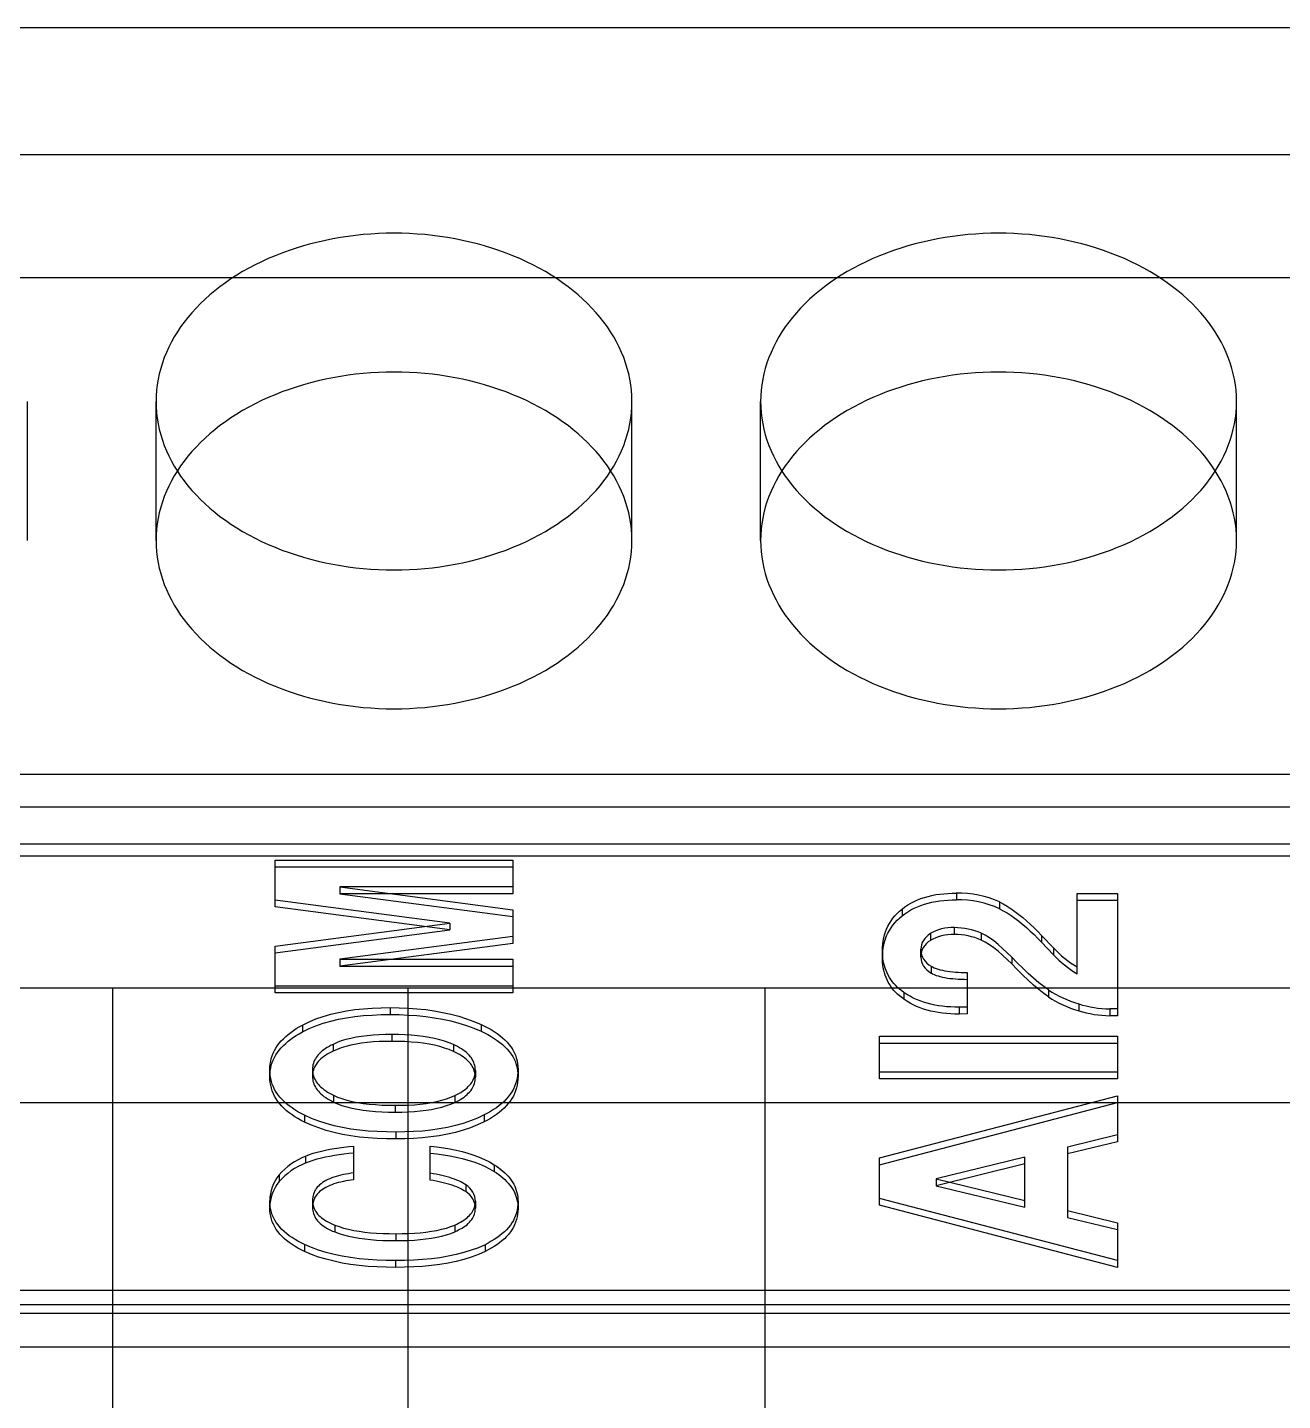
# Model space of a CAD drawing. Extents: x 0 to 171, y 0 to 414.
# Drawn here: x 101.71 to 112.19, y 181.91 to 193.37 of the extents above; entities that cross this region are included whole.
import ezdxf

# ---------------------------------------------------------------- set-up
doc = ezdxf.new("R2010")
doc.units = 0
doc.layers.add('-15N-THT. THIẾT BỊ ĐÓNG MỞ', color=40, linetype='CONTINUOUS')

# ---------------------------------------------------------------- blocks, each defined once
blk = doc.blocks.new('06 - N - SC VSD ATV630U75~D11N4')
at = {"layer": '-15N-THT. THIẾT BỊ ĐÓNG MỞ'}
for p, q in [((-38.814, -13.579), (31.895, -13.579)), ((-39.272, -14.639), (32.61, -14.639)), ((59.15, -15.669), (-59.15, -15.669)), ((16.206, -17.863), (16.206, -16.703)), ((17.28, -17.863), (17.28, -16.703)), ((21.256, -17.863), (21.256, -16.703)), ((22.33, -17.863), (22.33, -16.703)), ((26.307, -17.863), (26.307, -16.703)), ((-38.814, -19.814), (31.895, -19.814)), ((31.895, -20.089), (-38.814, -20.089)), ((31.895, -20.398), (-38.814, -20.398)), ((31.895, -20.499), (-38.814, -20.499)), ((18.274, -20.924), (18.274, -20.532)), ((18.274, -20.532), (20.262, -20.532)), ((18.274, -20.589), (20.262, -20.589)), ((20.262, -20.532), (20.262, -20.814)), ((19.734, -21.059), (18.274, -20.867)), ((18.815, -20.757), (20.262, -20.947)), ((18.815, -20.757), (18.815, -20.814)), ((20.262, -20.757), (18.815, -20.757)), ((18.815, -20.814), (20.262, -21.004)), ((20.262, -20.814), (18.815, -20.814)), ((23.613, -20.878), (23.641, -20.865)), ((23.641, -20.865), (23.67, -20.854)), ((23.67, -20.854), (23.7, -20.844)), ((23.7, -20.844), (23.73, -20.835)), ((23.73, -20.835), (23.762, -20.828)), ((23.762, -20.828), (23.794, -20.821)), ((23.794, -20.821), (23.827, -20.816)), ((23.827, -20.816), (23.861, -20.813)), ((23.861, -20.813), (23.895, -20.81)), ((23.861, -20.87), (23.895, -20.867)), ((23.895, -20.81), (23.93, -20.808)), ((23.895, -20.867), (23.93, -20.865)), ((23.93, -20.808), (23.966, -20.808)), ((23.93, -20.865), (23.966, -20.865)), ((23.966, -20.808), (23.966, -20.865)), ((24.975, -21.481), (24.975, -20.811)), ((24.975, -20.811), (25.313, -20.811)), ((24.975, -20.868), (25.313, -20.868)), ((25.313, -20.811), (25.313, -21.832)), ((19.734, -21.116), (18.274, -20.924)), ((20.262, -20.947), (20.262, -21.228)), ((23.453, -20.998), (23.472, -20.978)), ((23.472, -20.978), (23.491, -20.959)), ((23.491, -20.959), (23.513, -20.941)), ((23.513, -20.941), (23.536, -20.923)), ((23.513, -20.941), (23.513, -20.998)), ((23.513, -20.998), (23.536, -20.98)), ((23.536, -20.923), (23.56, -20.907)), ((23.536, -20.98), (23.56, -20.964)), ((23.56, -20.907), (23.586, -20.891)), ((23.56, -20.964), (23.586, -20.948)), ((23.586, -20.891), (23.613, -20.878)), ((23.586, -20.948), (23.613, -20.935)), ((23.613, -20.935), (23.641, -20.922)), ((23.641, -20.922), (23.67, -20.911)), ((23.67, -20.911), (23.7, -20.901)), ((23.7, -20.901), (23.73, -20.892)), ((23.73, -20.892), (23.762, -20.885)), ((23.762, -20.885), (23.794, -20.878)), ((23.794, -20.878), (23.827, -20.873)), ((23.827, -20.873), (23.861, -20.87)), ((24.326, -20.882), (24.358, -20.898)), ((24.326, -20.882), (24.326, -20.939)), ((24.326, -20.939), (24.358, -20.955)), ((24.358, -20.898), (24.391, -20.917)), ((24.358, -20.955), (24.391, -20.974)), ((24.391, -20.917), (24.423, -20.938)), ((24.391, -20.974), (24.423, -20.995)), ((24.423, -20.938), (24.456, -20.961)), ((24.456, -20.961), (24.488, -20.986)), ((18.274, -21.25), (19.734, -21.059)), ((19.734, -21.059), (19.734, -21.116)), ((23.383, -21.108), (23.394, -21.085)), ((23.394, -21.085), (23.407, -21.062)), ((23.407, -21.062), (23.421, -21.04)), ((23.407, -21.119), (23.421, -21.097)), ((23.421, -21.04), (23.436, -21.018)), ((23.421, -21.097), (23.436, -21.075)), ((23.436, -21.018), (23.453, -20.998)), ((23.436, -21.075), (23.453, -21.055)), ((23.453, -21.055), (23.472, -21.035)), ((23.472, -21.035), (23.491, -21.016)), ((23.491, -21.016), (23.513, -20.998)), ((23.949, -21.097), (23.949, -21.154)), ((24.423, -20.995), (24.456, -21.018)), ((24.456, -21.018), (24.488, -21.043)), ((24.488, -20.986), (24.521, -21.012)), ((24.488, -21.043), (24.521, -21.069)), ((24.521, -21.012), (24.553, -21.039)), ((24.521, -21.069), (24.553, -21.096)), ((24.553, -21.039), (24.584, -21.068)), ((24.553, -21.096), (24.584, -21.125)), ((24.584, -21.068), (24.616, -21.098)), ((24.616, -21.098), (24.647, -21.129)), ((18.274, -21.307), (19.734, -21.116)), ((20.262, -21.171), (18.815, -21.361)), ((23.351, -21.234), (23.355, -21.208)), ((23.355, -21.208), (23.36, -21.182)), ((23.36, -21.182), (23.366, -21.157)), ((23.366, -21.157), (23.374, -21.132)), ((23.366, -21.214), (23.374, -21.189)), ((23.374, -21.132), (23.383, -21.108)), ((23.374, -21.189), (23.383, -21.165)), ((23.383, -21.165), (23.394, -21.142)), ((23.394, -21.142), (23.407, -21.119)), ((23.749, -21.147), (23.749, -21.204)), ((24.173, -21.143), (24.173, -21.2)), ((24.207, -21.16), (24.173, -21.143)), ((24.207, -21.217), (24.173, -21.2)), ((24.242, -21.182), (24.207, -21.16)), ((24.278, -21.207), (24.242, -21.182)), ((24.315, -21.237), (24.278, -21.207)), ((24.584, -21.125), (24.616, -21.155)), ((24.616, -21.155), (24.647, -21.186)), ((24.647, -21.129), (24.678, -21.161)), ((24.647, -21.186), (24.678, -21.218)), ((24.678, -21.161), (24.778, -21.266)), ((24.678, -21.161), (24.678, -21.218)), ((18.274, -21.642), (18.274, -21.25)), ((20.262, -21.228), (18.815, -21.418)), ((23.349, -21.261), (23.351, -21.234)), ((23.349, -21.288), (23.349, -21.261)), ((23.349, -21.288), (23.349, -21.345)), ((23.349, -21.31), (23.349, -21.288)), ((23.349, -21.318), (23.351, -21.291)), ((23.35, -21.331), (23.349, -21.31)), ((23.349, -21.345), (23.349, -21.318)), ((23.351, -21.291), (23.355, -21.265)), ((23.355, -21.265), (23.36, -21.239)), ((23.36, -21.239), (23.366, -21.214)), ((23.67, -21.333), (23.67, -21.276)), ((23.67, -21.281), (23.67, -21.338)), ((23.67, -21.343), (23.67, -21.286)), ((24.242, -21.239), (24.207, -21.217)), ((24.278, -21.264), (24.242, -21.239)), ((24.315, -21.294), (24.278, -21.264)), ((24.353, -21.27), (24.315, -21.237)), ((24.353, -21.327), (24.315, -21.294)), ((24.391, -21.306), (24.353, -21.27)), ((24.391, -21.363), (24.353, -21.327)), ((24.429, -21.343), (24.391, -21.306)), ((24.678, -21.218), (24.778, -21.323)), ((24.778, -21.266), (24.778, -21.323)), ((18.815, -21.361), (20.262, -21.361)), ((18.815, -21.361), (18.815, -21.418)), ((18.815, -21.418), (20.262, -21.418)), ((20.262, -21.361), (20.262, -21.642)), ((23.349, -21.367), (23.349, -21.345)), ((23.35, -21.388), (23.349, -21.367)), ((23.353, -21.353), (23.35, -21.331)), ((23.353, -21.41), (23.35, -21.388)), ((23.356, -21.374), (23.353, -21.353)), ((23.356, -21.431), (23.353, -21.41)), ((23.36, -21.395), (23.356, -21.374)), ((23.36, -21.452), (23.356, -21.431)), ((23.365, -21.416), (23.36, -21.395)), ((23.372, -21.436), (23.365, -21.416)), ((23.379, -21.455), (23.372, -21.436)), ((23.755, -21.418), (23.767, -21.425)), ((23.755, -21.418), (23.755, -21.475)), ((23.767, -21.425), (23.781, -21.431)), ((23.781, -21.431), (23.797, -21.437)), ((23.797, -21.437), (23.814, -21.443)), ((24.429, -21.4), (24.391, -21.363)), ((24.429, -21.343), (24.429, -21.4)), ((24.475, -21.39), (24.429, -21.343)), ((24.475, -21.447), (24.429, -21.4)), ((24.521, -21.436), (24.475, -21.39)), ((24.566, -21.479), (24.521, -21.436)), ((23.365, -21.473), (23.36, -21.452)), ((23.372, -21.493), (23.365, -21.473)), ((23.379, -21.513), (23.372, -21.493)), ((23.387, -21.475), (23.379, -21.455)), ((23.387, -21.532), (23.379, -21.513)), ((23.397, -21.494), (23.387, -21.475)), ((23.397, -21.551), (23.387, -21.532)), ((23.407, -21.512), (23.397, -21.494)), ((23.407, -21.569), (23.397, -21.551)), ((23.419, -21.53), (23.407, -21.512)), ((23.431, -21.547), (23.419, -21.53)), ((23.445, -21.564), (23.431, -21.547)), ((23.755, -21.475), (23.767, -21.482)), ((23.767, -21.482), (23.781, -21.489)), ((23.781, -21.489), (23.797, -21.495)), ((23.797, -21.495), (23.814, -21.5)), ((23.814, -21.443), (23.832, -21.448)), ((23.814, -21.5), (23.832, -21.505)), ((23.832, -21.448), (23.851, -21.452)), ((23.832, -21.505), (23.851, -21.509)), ((23.851, -21.452), (23.871, -21.456)), ((23.851, -21.509), (23.871, -21.513)), ((23.871, -21.456), (23.891, -21.46)), ((23.871, -21.513), (23.891, -21.517)), ((23.891, -21.46), (23.913, -21.463)), ((23.891, -21.517), (23.913, -21.52)), ((23.913, -21.463), (23.936, -21.465)), ((23.913, -21.52), (23.936, -21.522)), ((23.936, -21.465), (23.959, -21.467)), ((23.936, -21.522), (23.959, -21.524)), ((23.959, -21.467), (23.982, -21.469)), ((23.959, -21.524), (23.982, -21.526)), ((23.982, -21.469), (24.007, -21.47)), ((23.982, -21.526), (24.007, -21.527)), ((24.007, -21.47), (24.031, -21.471)), ((24.007, -21.527), (24.031, -21.528)), ((24.031, -21.471), (24.056, -21.472)), ((24.031, -21.528), (24.056, -21.529)), ((24.056, -21.472), (24.056, -21.817)), ((24.521, -21.493), (24.475, -21.447)), ((24.566, -21.536), (24.521, -21.493)), ((24.611, -21.519), (24.566, -21.479)), ((24.611, -21.576), (24.566, -21.536)), ((24.654, -21.556), (24.611, -21.519)), ((24.696, -21.589), (24.654, -21.556)), ((15.884, -21.599), (58.179, -21.599)), ((16.917, -21.599), (16.917, -21.599)), ((16.917, -21.599), (16.917, -36.512)), ((20.262, -21.585), (18.274, -21.585)), ((20.262, -21.642), (18.274, -21.642)), ((19.387, -36.512), (19.387, -21.599)), ((19.387, -21.599), (19.387, -21.599)), ((22.37, -21.599), (22.37, -21.599)), ((22.37, -36.512), (22.37, -21.599)), ((23.419, -21.587), (23.407, -21.569)), ((23.431, -21.604), (23.419, -21.587)), ((23.445, -21.621), (23.431, -21.604)), ((23.46, -21.58), (23.445, -21.564)), ((23.46, -21.637), (23.445, -21.621)), ((23.475, -21.595), (23.46, -21.58)), ((23.475, -21.652), (23.46, -21.637)), ((23.492, -21.61), (23.475, -21.595)), ((23.492, -21.667), (23.475, -21.652)), ((23.51, -21.624), (23.492, -21.61)), ((23.51, -21.681), (23.492, -21.667)), ((23.528, -21.638), (23.51, -21.624)), ((23.528, -21.638), (23.528, -21.695)), ((23.553, -21.654), (23.528, -21.638)), ((23.579, -21.67), (23.553, -21.654)), ((23.606, -21.684), (23.579, -21.67)), ((24.654, -21.613), (24.611, -21.576)), ((24.696, -21.646), (24.654, -21.613)), ((24.736, -21.617), (24.696, -21.589)), ((24.736, -21.674), (24.696, -21.646)), ((24.736, -21.617), (24.736, -21.674)), ((18.872, -21.792), (18.942, -21.781)), ((18.942, -21.781), (19.013, -21.774)), ((19.013, -21.774), (19.086, -21.769)), ((19.086, -21.769), (19.16, -21.765)), ((19.16, -21.765), (19.235, -21.764)), ((19.235, -21.764), (19.311, -21.765)), ((19.235, -21.764), (19.235, -21.821)), ((19.311, -21.765), (19.386, -21.769)), ((19.386, -21.769), (19.46, -21.774)), ((19.46, -21.774), (19.533, -21.781)), ((19.533, -21.781), (19.604, -21.791)), ((23.528, -21.695), (23.51, -21.681)), ((23.553, -21.711), (23.528, -21.695)), ((23.579, -21.727), (23.553, -21.711)), ((23.606, -21.741), (23.579, -21.727)), ((23.634, -21.697), (23.606, -21.684)), ((23.634, -21.754), (23.606, -21.741)), ((23.663, -21.708), (23.634, -21.697)), ((23.663, -21.765), (23.634, -21.754)), ((23.692, -21.719), (23.663, -21.708)), ((23.692, -21.776), (23.663, -21.765)), ((23.723, -21.728), (23.692, -21.719)), ((23.723, -21.785), (23.692, -21.776)), ((23.754, -21.736), (23.723, -21.728)), ((23.754, -21.793), (23.723, -21.785)), ((23.786, -21.743), (23.754, -21.736)), ((23.818, -21.749), (23.786, -21.743)), ((23.851, -21.753), (23.818, -21.749)), ((23.885, -21.757), (23.851, -21.753)), ((23.919, -21.759), (23.885, -21.757)), ((23.954, -21.761), (23.919, -21.759)), ((23.989, -21.761), (23.954, -21.761)), ((24.056, -21.76), (23.989, -21.761)), ((23.989, -21.761), (23.989, -21.818)), ((24.989, -21.733), (24.989, -21.79)), ((25.249, -21.775), (25.249, -21.832)), ((25.313, -21.775), (25.249, -21.775)), ((18.503, -21.91), (18.558, -21.883)), ((18.558, -21.883), (18.616, -21.859)), ((18.616, -21.859), (18.676, -21.838)), ((18.616, -21.916), (18.676, -21.895)), ((18.676, -21.838), (18.739, -21.82)), ((18.676, -21.895), (18.739, -21.877)), ((18.739, -21.82), (18.805, -21.804)), ((18.739, -21.877), (18.805, -21.861)), ((18.805, -21.804), (18.872, -21.792)), ((18.805, -21.861), (18.872, -21.849)), ((18.872, -21.849), (18.942, -21.839)), ((18.942, -21.839), (19.013, -21.831)), ((19.013, -21.831), (19.086, -21.826)), ((19.086, -21.826), (19.16, -21.822)), ((19.16, -21.822), (19.235, -21.821)), ((19.235, -21.821), (19.311, -21.822)), ((19.311, -21.822), (19.386, -21.826)), ((19.386, -21.826), (19.46, -21.831)), ((19.46, -21.831), (19.533, -21.839)), ((19.533, -21.839), (19.604, -21.849)), ((19.604, -21.791), (19.674, -21.804)), ((19.604, -21.849), (19.674, -21.861)), ((19.674, -21.804), (19.743, -21.819)), ((19.674, -21.861), (19.743, -21.876)), ((19.743, -21.819), (19.809, -21.836)), ((19.743, -21.876), (19.809, -21.893)), ((19.809, -21.836), (19.874, -21.857)), ((19.809, -21.893), (19.874, -21.914)), ((19.874, -21.857), (19.936, -21.879)), ((19.936, -21.879), (19.996, -21.905)), ((23.786, -21.8), (23.754, -21.793)), ((23.818, -21.806), (23.786, -21.8)), ((23.851, -21.81), (23.818, -21.806)), ((23.885, -21.814), (23.851, -21.81)), ((23.919, -21.816), (23.885, -21.814)), ((23.954, -21.818), (23.919, -21.816)), ((23.989, -21.818), (23.954, -21.818)), ((24.056, -21.817), (23.989, -21.818)), ((25.313, -21.832), (25.249, -21.832)), ((18.344, -22.024), (18.363, -22.006)), ((18.363, -22.006), (18.384, -21.988)), ((18.384, -21.988), (18.406, -21.972)), ((18.406, -21.972), (18.428, -21.955)), ((18.406, -22.029), (18.428, -22.012)), ((18.428, -21.955), (18.452, -21.94)), ((18.428, -22.012), (18.452, -21.997)), ((18.452, -21.94), (18.477, -21.925)), ((18.452, -21.997), (18.477, -21.982)), ((18.477, -21.925), (18.503, -21.91)), ((18.477, -21.982), (18.503, -21.967)), ((18.503, -21.91), (18.503, -21.967)), ((18.503, -21.967), (18.558, -21.94)), ((18.558, -21.94), (18.616, -21.916)), ((18.951, -22.012), (18.908, -22.021)), ((18.996, -22.005), (18.951, -22.012)), ((19.044, -21.999), (18.996, -22.005)), ((19.093, -21.994), (19.044, -21.999)), ((19.144, -21.991), (19.093, -21.994)), ((19.197, -21.989), (19.144, -21.991)), ((19.25, -21.989), (19.197, -21.989)), ((19.25, -21.989), (19.25, -22.046)), ((19.305, -21.989), (19.25, -21.989)), ((19.359, -21.991), (19.305, -21.989)), ((19.412, -21.994), (19.359, -21.991)), ((19.464, -21.999), (19.412, -21.994)), ((19.513, -22.005), (19.464, -21.999)), ((19.561, -22.013), (19.513, -22.005)), ((19.606, -22.022), (19.561, -22.013)), ((19.874, -21.914), (19.936, -21.936)), ((19.936, -21.936), (19.996, -21.962)), ((19.996, -21.905), (20.025, -21.919)), ((19.996, -21.905), (19.996, -21.962)), ((19.996, -21.962), (20.025, -21.976)), ((20.025, -21.919), (20.053, -21.933)), ((20.025, -21.976), (20.053, -21.99)), ((20.053, -21.933), (20.08, -21.948)), ((20.053, -21.99), (20.08, -22.005)), ((20.08, -21.948), (20.106, -21.964)), ((20.08, -22.005), (20.106, -22.021)), ((20.106, -21.964), (20.13, -21.98)), ((20.13, -21.98), (20.153, -21.998)), ((20.153, -21.998), (20.175, -22.016)), ((23.324, -22.003), (25.313, -22.003)), ((23.324, -22.359), (23.324, -22.003)), ((25.313, -22.003), (25.313, -22.359)), ((18.259, -22.145), (18.269, -22.123)), ((18.269, -22.123), (18.281, -22.102)), ((18.281, -22.102), (18.295, -22.082)), ((18.295, -22.082), (18.31, -22.062)), ((18.295, -22.139), (18.31, -22.119)), ((18.31, -22.062), (18.326, -22.043)), ((18.31, -22.119), (18.326, -22.1)), ((18.326, -22.043), (18.344, -22.024)), ((18.326, -22.1), (18.344, -22.081)), ((18.344, -22.081), (18.363, -22.063)), ((18.363, -22.063), (18.384, -22.045)), ((18.384, -22.045), (18.406, -22.029)), ((18.669, -22.126), (18.657, -22.136)), ((18.682, -22.116), (18.669, -22.126)), ((18.696, -22.106), (18.682, -22.116)), ((18.711, -22.097), (18.696, -22.106)), ((18.726, -22.088), (18.711, -22.097)), ((18.742, -22.079), (18.726, -22.088)), ((18.759, -22.071), (18.742, -22.079)), ((18.759, -22.128), (18.742, -22.136)), ((18.792, -22.056), (18.759, -22.071)), ((18.759, -22.071), (18.759, -22.128)), ((18.792, -22.113), (18.759, -22.128)), ((18.827, -22.043), (18.792, -22.056)), ((18.827, -22.1), (18.792, -22.113)), ((18.866, -22.031), (18.827, -22.043)), ((18.866, -22.088), (18.827, -22.1)), ((18.908, -22.021), (18.866, -22.031)), ((18.908, -22.078), (18.866, -22.088)), ((18.951, -22.069), (18.908, -22.078)), ((18.996, -22.062), (18.951, -22.069)), ((19.044, -22.056), (18.996, -22.062)), ((19.093, -22.051), (19.044, -22.056)), ((19.144, -22.048), (19.093, -22.051)), ((19.197, -22.046), (19.144, -22.048)), ((19.25, -22.046), (19.197, -22.046)), ((19.305, -22.046), (19.25, -22.046)), ((19.359, -22.048), (19.305, -22.046)), ((19.412, -22.052), (19.359, -22.048)), ((19.464, -22.056), (19.412, -22.052)), ((19.513, -22.062), (19.464, -22.056)), ((19.561, -22.07), (19.513, -22.062)), ((19.606, -22.079), (19.561, -22.07)), ((19.65, -22.032), (19.606, -22.022)), ((19.65, -22.09), (19.606, -22.079)), ((19.69, -22.045), (19.65, -22.032)), ((19.69, -22.102), (19.65, -22.09)), ((19.729, -22.058), (19.69, -22.045)), ((19.729, -22.115), (19.69, -22.102)), ((19.764, -22.073), (19.729, -22.058)), ((19.764, -22.13), (19.729, -22.115)), ((19.764, -22.073), (19.764, -22.13)), ((19.782, -22.081), (19.764, -22.073)), ((19.782, -22.138), (19.764, -22.13)), ((19.799, -22.09), (19.782, -22.081)), ((19.815, -22.099), (19.799, -22.09)), ((19.831, -22.109), (19.815, -22.099)), ((19.846, -22.119), (19.831, -22.109)), ((19.86, -22.129), (19.846, -22.119)), ((19.873, -22.14), (19.86, -22.129)), ((20.106, -22.021), (20.13, -22.038)), ((20.13, -22.038), (20.153, -22.055)), ((20.153, -22.055), (20.175, -22.073)), ((20.175, -22.016), (20.195, -22.034)), ((20.175, -22.073), (20.195, -22.091)), ((20.195, -22.034), (20.214, -22.054)), ((20.195, -22.091), (20.214, -22.111)), ((20.214, -22.054), (20.231, -22.074)), ((20.214, -22.111), (20.231, -22.131)), ((20.231, -22.074), (20.246, -22.095)), ((20.246, -22.095), (20.26, -22.116)), ((20.26, -22.116), (20.272, -22.138)), ((23.324, -22.06), (25.313, -22.06)), ((18.231, -22.259), (18.234, -22.235)), ((18.234, -22.235), (18.238, -22.212)), ((18.238, -22.212), (18.243, -22.189)), ((18.243, -22.189), (18.25, -22.167)), ((18.243, -22.246), (18.25, -22.224)), ((18.25, -22.167), (18.259, -22.145)), ((18.25, -22.224), (18.259, -22.202)), ((18.259, -22.202), (18.269, -22.18)), ((18.269, -22.18), (18.281, -22.159)), ((18.281, -22.159), (18.295, -22.139)), ((18.591, -22.241), (18.589, -22.254)), ((18.595, -22.229), (18.591, -22.241)), ((18.599, -22.216), (18.595, -22.229)), ((18.604, -22.204), (18.599, -22.216)), ((18.611, -22.192), (18.604, -22.204)), ((18.618, -22.18), (18.611, -22.192)), ((18.618, -22.238), (18.611, -22.249)), ((18.626, -22.169), (18.618, -22.18)), ((18.626, -22.226), (18.618, -22.238)), ((18.635, -22.158), (18.626, -22.169)), ((18.635, -22.215), (18.626, -22.226)), ((18.645, -22.147), (18.635, -22.158)), ((18.645, -22.204), (18.635, -22.215)), ((18.657, -22.136), (18.645, -22.147)), ((18.657, -22.193), (18.645, -22.204)), ((18.669, -22.183), (18.657, -22.193)), ((18.682, -22.173), (18.669, -22.183)), ((18.696, -22.163), (18.682, -22.173)), ((18.711, -22.154), (18.696, -22.163)), ((18.726, -22.145), (18.711, -22.154)), ((18.742, -22.136), (18.726, -22.145)), ((19.799, -22.147), (19.782, -22.138)), ((19.815, -22.156), (19.799, -22.147)), ((19.831, -22.166), (19.815, -22.156)), ((19.846, -22.176), (19.831, -22.166)), ((19.86, -22.186), (19.846, -22.176)), ((19.873, -22.197), (19.86, -22.186)), ((19.885, -22.151), (19.873, -22.14)), ((19.885, -22.208), (19.873, -22.197)), ((19.896, -22.162), (19.885, -22.151)), ((19.896, -22.219), (19.885, -22.208)), ((19.906, -22.174), (19.896, -22.162)), ((19.906, -22.231), (19.896, -22.219)), ((19.915, -22.185), (19.906, -22.174)), ((19.915, -22.242), (19.906, -22.231)), ((19.922, -22.197), (19.915, -22.185)), ((19.922, -22.254), (19.915, -22.242)), ((19.929, -22.21), (19.922, -22.197)), ((19.935, -22.222), (19.929, -22.21)), ((19.939, -22.235), (19.935, -22.222)), ((19.943, -22.248), (19.939, -22.235)), ((20.231, -22.131), (20.246, -22.152)), ((20.246, -22.152), (20.26, -22.173)), ((20.26, -22.173), (20.272, -22.196)), ((20.272, -22.138), (20.282, -22.161)), ((20.272, -22.196), (20.282, -22.218)), ((20.282, -22.161), (20.29, -22.184)), ((20.282, -22.218), (20.29, -22.241)), ((20.29, -22.184), (20.296, -22.208)), ((20.29, -22.241), (20.296, -22.265)), ((20.296, -22.208), (20.301, -22.232)), ((20.301, -22.232), (20.303, -22.257)), ((18.231, -22.282), (18.231, -22.259)), ((18.231, -22.282), (18.231, -22.34)), ((18.231, -22.307), (18.231, -22.282)), ((18.231, -22.316), (18.234, -22.292)), ((18.234, -22.332), (18.231, -22.307)), ((18.231, -22.34), (18.231, -22.316)), ((18.231, -22.364), (18.231, -22.34)), ((18.234, -22.292), (18.238, -22.269)), ((18.238, -22.356), (18.234, -22.332)), ((18.238, -22.269), (18.243, -22.246)), ((18.244, -22.38), (18.238, -22.356)), ((18.589, -22.254), (18.587, -22.268)), ((18.587, -22.268), (18.587, -22.281)), ((18.587, -22.281), (18.587, -22.338)), ((18.587, -22.281), (18.587, -22.294)), ((18.587, -22.294), (18.589, -22.308)), ((18.589, -22.311), (18.587, -22.325)), ((18.587, -22.325), (18.587, -22.338)), ((18.587, -22.338), (18.587, -22.351)), ((18.587, -22.351), (18.589, -22.365)), ((18.591, -22.298), (18.589, -22.311)), ((18.589, -22.308), (18.591, -22.321)), ((18.595, -22.286), (18.591, -22.298)), ((18.591, -22.321), (18.595, -22.334)), ((18.599, -22.273), (18.595, -22.286)), ((18.595, -22.334), (18.599, -22.346)), ((18.604, -22.261), (18.599, -22.273)), ((18.599, -22.346), (18.605, -22.359)), ((18.611, -22.249), (18.604, -22.261)), ((18.605, -22.359), (18.611, -22.371)), ((19.929, -22.267), (19.922, -22.254)), ((19.935, -22.279), (19.929, -22.267)), ((19.93, -22.366), (19.936, -22.354)), ((19.939, -22.292), (19.935, -22.279)), ((19.936, -22.354), (19.94, -22.341)), ((19.943, -22.305), (19.939, -22.292)), ((19.94, -22.341), (19.943, -22.329)), ((19.946, -22.262), (19.943, -22.248)), ((19.946, -22.319), (19.943, -22.305)), ((19.943, -22.329), (19.946, -22.316)), ((19.947, -22.275), (19.946, -22.262)), ((19.946, -22.316), (19.947, -22.303)), ((19.947, -22.332), (19.946, -22.319)), ((19.946, -22.373), (19.947, -22.36)), ((19.948, -22.289), (19.947, -22.275)), ((19.947, -22.303), (19.948, -22.289)), ((19.948, -22.346), (19.947, -22.332)), ((19.947, -22.36), (19.948, -22.346)), ((19.948, -22.289), (19.948, -22.346)), ((20.297, -22.354), (20.291, -22.378)), ((20.296, -22.265), (20.301, -22.289)), ((20.301, -22.331), (20.297, -22.354)), ((20.301, -22.289), (20.303, -22.314)), ((20.303, -22.306), (20.301, -22.331)), ((20.303, -22.257), (20.304, -22.282)), ((20.304, -22.282), (20.303, -22.306)), ((20.303, -22.314), (20.304, -22.339)), ((20.304, -22.339), (20.303, -22.363)), ((20.304, -22.282), (20.304, -22.339)), ((25.313, -22.302), (23.324, -22.302)), ((25.313, -22.359), (23.324, -22.359)), ((18.234, -22.389), (18.231, -22.364)), ((18.238, -22.413), (18.234, -22.389)), ((18.244, -22.437), (18.238, -22.413)), ((18.251, -22.403), (18.244, -22.38)), ((18.251, -22.46), (18.244, -22.437)), ((18.26, -22.426), (18.251, -22.403)), ((18.26, -22.483), (18.251, -22.46)), ((18.271, -22.448), (18.26, -22.426)), ((18.284, -22.469), (18.271, -22.448)), ((18.298, -22.49), (18.284, -22.469)), ((18.589, -22.365), (18.591, -22.378)), ((18.591, -22.378), (18.595, -22.391)), ((18.595, -22.391), (18.599, -22.403)), ((18.599, -22.403), (18.605, -22.416)), ((18.605, -22.416), (18.611, -22.428)), ((18.611, -22.371), (18.618, -22.383)), ((18.611, -22.428), (18.618, -22.44)), ((18.618, -22.383), (18.627, -22.394)), ((18.618, -22.44), (18.627, -22.451)), ((18.627, -22.394), (18.636, -22.406)), ((18.627, -22.451), (18.636, -22.463)), ((18.636, -22.406), (18.646, -22.417)), ((18.636, -22.463), (18.646, -22.474)), ((18.646, -22.417), (18.658, -22.428)), ((18.646, -22.474), (18.658, -22.485)), ((18.658, -22.428), (18.67, -22.438)), ((18.67, -22.438), (18.683, -22.449)), ((18.683, -22.449), (18.698, -22.459)), ((18.698, -22.459), (18.713, -22.469)), ((18.713, -22.469), (18.729, -22.478)), ((19.809, -22.482), (19.825, -22.473)), ((19.825, -22.473), (19.839, -22.463)), ((19.839, -22.463), (19.853, -22.454)), ((19.853, -22.454), (19.866, -22.444)), ((19.866, -22.444), (19.878, -22.433)), ((19.878, -22.433), (19.889, -22.423)), ((19.889, -22.423), (19.9, -22.412)), ((19.889, -22.48), (19.9, -22.469)), ((19.9, -22.412), (19.909, -22.401)), ((19.9, -22.469), (19.909, -22.458)), ((19.909, -22.401), (19.917, -22.389)), ((19.909, -22.458), (19.917, -22.446)), ((19.917, -22.389), (19.924, -22.378)), ((19.917, -22.446), (19.924, -22.435)), ((19.924, -22.378), (19.93, -22.366)), ((19.924, -22.435), (19.93, -22.423)), ((19.93, -22.423), (19.936, -22.411)), ((19.936, -22.411), (19.94, -22.398)), ((19.94, -22.398), (19.943, -22.386)), ((19.943, -22.386), (19.946, -22.373)), ((20.252, -22.467), (20.238, -22.488)), ((20.265, -22.446), (20.252, -22.467)), ((20.275, -22.424), (20.265, -22.446)), ((20.284, -22.401), (20.275, -22.424)), ((20.284, -22.458), (20.275, -22.481)), ((20.291, -22.378), (20.284, -22.401)), ((20.291, -22.435), (20.284, -22.458)), ((20.297, -22.411), (20.291, -22.435)), ((20.301, -22.388), (20.297, -22.411)), ((20.303, -22.363), (20.301, -22.388)), ((-59.15, -22.557), (59.15, -22.557)), ((18.271, -22.505), (18.26, -22.483)), ((18.284, -22.526), (18.271, -22.505)), ((18.298, -22.547), (18.284, -22.526)), ((18.314, -22.511), (18.298, -22.49)), ((18.314, -22.568), (18.298, -22.547)), ((18.331, -22.53), (18.314, -22.511)), ((18.331, -22.587), (18.314, -22.568)), ((18.35, -22.549), (18.331, -22.53)), ((18.35, -22.606), (18.331, -22.587)), ((18.371, -22.568), (18.35, -22.549)), ((18.393, -22.585), (18.371, -22.568)), ((18.416, -22.602), (18.393, -22.585)), ((18.658, -22.485), (18.67, -22.496)), ((18.67, -22.496), (18.683, -22.506)), ((18.683, -22.506), (18.698, -22.516)), ((18.698, -22.516), (18.713, -22.526)), ((18.713, -22.526), (18.729, -22.535)), ((18.729, -22.478), (18.745, -22.487)), ((18.729, -22.535), (18.745, -22.544)), ((18.745, -22.487), (18.762, -22.496)), ((18.745, -22.544), (18.762, -22.553)), ((18.762, -22.496), (18.762, -22.553)), ((18.762, -22.496), (18.796, -22.511)), ((18.762, -22.553), (18.796, -22.568)), ((18.796, -22.511), (18.833, -22.524)), ((18.796, -22.568), (18.833, -22.581)), ((18.833, -22.524), (18.874, -22.537)), ((18.833, -22.581), (18.874, -22.594)), ((18.874, -22.537), (18.917, -22.547)), ((18.917, -22.547), (18.963, -22.556)), ((18.963, -22.556), (19.011, -22.564)), ((19.011, -22.564), (19.061, -22.57)), ((19.061, -22.57), (19.113, -22.574)), ((19.113, -22.574), (19.167, -22.578)), ((19.167, -22.578), (19.223, -22.579)), ((19.223, -22.579), (19.279, -22.58)), ((19.279, -22.58), (19.333, -22.579)), ((19.279, -22.58), (19.279, -22.637)), ((19.333, -22.579), (19.386, -22.578)), ((19.386, -22.578), (19.438, -22.575)), ((19.438, -22.575), (19.488, -22.57)), ((19.488, -22.57), (19.536, -22.564)), ((19.536, -22.564), (19.582, -22.557)), ((19.582, -22.557), (19.626, -22.548)), ((19.626, -22.548), (19.668, -22.538)), ((19.668, -22.538), (19.707, -22.526)), ((19.668, -22.595), (19.707, -22.583)), ((19.707, -22.526), (19.743, -22.513)), ((19.707, -22.583), (19.743, -22.57)), ((19.743, -22.513), (19.776, -22.499)), ((19.743, -22.57), (19.776, -22.556)), ((19.776, -22.499), (19.793, -22.49)), ((19.776, -22.499), (19.776, -22.556)), ((19.776, -22.556), (19.793, -22.547)), ((19.793, -22.49), (19.809, -22.482)), ((19.793, -22.547), (19.809, -22.539)), ((19.809, -22.539), (19.825, -22.53)), ((19.825, -22.53), (19.839, -22.52)), ((19.839, -22.52), (19.853, -22.511)), ((19.853, -22.511), (19.866, -22.501)), ((19.866, -22.501), (19.878, -22.49)), ((19.878, -22.49), (19.889, -22.48)), ((20.146, -22.583), (20.124, -22.6)), ((20.168, -22.565), (20.146, -22.583)), ((20.188, -22.547), (20.168, -22.565)), ((20.206, -22.528), (20.188, -22.547)), ((20.206, -22.585), (20.188, -22.604)), ((20.223, -22.508), (20.206, -22.528)), ((20.223, -22.565), (20.206, -22.585)), ((20.238, -22.488), (20.223, -22.508)), ((20.238, -22.545), (20.223, -22.565)), ((20.252, -22.524), (20.238, -22.545)), ((20.265, -22.503), (20.252, -22.524)), ((20.275, -22.481), (20.265, -22.503)), ((23.324, -23.02), (25.313, -22.501)), ((23.324, -23.077), (25.313, -22.558)), ((25.313, -22.501), (25.313, -22.884)), ((18.371, -22.625), (18.35, -22.606)), ((18.393, -22.642), (18.371, -22.625)), ((18.416, -22.659), (18.393, -22.642)), ((18.44, -22.619), (18.416, -22.602)), ((18.44, -22.676), (18.416, -22.659)), ((18.466, -22.634), (18.44, -22.619)), ((18.466, -22.691), (18.44, -22.676)), ((18.492, -22.649), (18.466, -22.634)), ((18.492, -22.706), (18.466, -22.691)), ((18.52, -22.663), (18.492, -22.649)), ((18.52, -22.663), (18.52, -22.72)), ((18.578, -22.689), (18.52, -22.663)), ((18.639, -22.712), (18.578, -22.689)), ((18.874, -22.594), (18.917, -22.604)), ((18.917, -22.604), (18.963, -22.613)), ((18.963, -22.613), (19.011, -22.621)), ((19.011, -22.621), (19.061, -22.627)), ((19.061, -22.627), (19.113, -22.631)), ((19.113, -22.631), (19.167, -22.635)), ((19.167, -22.635), (19.223, -22.636)), ((19.223, -22.636), (19.279, -22.637)), ((19.279, -22.637), (19.333, -22.636)), ((19.333, -22.636), (19.386, -22.635)), ((19.386, -22.635), (19.438, -22.632)), ((19.438, -22.632), (19.488, -22.627)), ((19.488, -22.627), (19.536, -22.621)), ((19.536, -22.621), (19.582, -22.614)), ((19.582, -22.614), (19.626, -22.605)), ((19.626, -22.605), (19.668, -22.595)), ((19.966, -22.687), (19.907, -22.711)), ((20.022, -22.661), (19.966, -22.687)), ((20.049, -22.647), (20.022, -22.661)), ((20.022, -22.661), (20.022, -22.718)), ((20.075, -22.632), (20.049, -22.647)), ((20.075, -22.689), (20.049, -22.704)), ((20.1, -22.616), (20.075, -22.632)), ((20.1, -22.673), (20.075, -22.689)), ((20.124, -22.6), (20.1, -22.616)), ((20.124, -22.657), (20.1, -22.673)), ((20.146, -22.64), (20.124, -22.657)), ((20.168, -22.622), (20.146, -22.64)), ((20.188, -22.604), (20.168, -22.622)), ((18.52, -22.72), (18.492, -22.706)), ((18.578, -22.746), (18.52, -22.72)), ((18.639, -22.769), (18.578, -22.746)), ((18.702, -22.733), (18.639, -22.712)), ((18.702, -22.79), (18.639, -22.769)), ((18.768, -22.751), (18.702, -22.733)), ((18.768, -22.808), (18.702, -22.79)), ((18.837, -22.766), (18.768, -22.751)), ((18.837, -22.823), (18.768, -22.808)), ((18.907, -22.778), (18.837, -22.766)), ((18.979, -22.788), (18.907, -22.778)), ((19.053, -22.795), (18.979, -22.788)), ((19.128, -22.8), (19.053, -22.795)), ((19.204, -22.803), (19.128, -22.8)), ((19.282, -22.804), (19.204, -22.803)), ((19.358, -22.803), (19.282, -22.804)), ((19.282, -22.804), (19.282, -22.861)), ((19.432, -22.8), (19.358, -22.803)), ((19.505, -22.795), (19.432, -22.8)), ((19.576, -22.787), (19.505, -22.795)), ((19.646, -22.777), (19.576, -22.787)), ((19.715, -22.765), (19.646, -22.777)), ((19.781, -22.75), (19.715, -22.765)), ((19.781, -22.807), (19.715, -22.822)), ((19.845, -22.732), (19.781, -22.75)), ((19.845, -22.789), (19.781, -22.807)), ((19.907, -22.711), (19.845, -22.732)), ((19.907, -22.768), (19.845, -22.789)), ((19.966, -22.744), (19.907, -22.768)), ((20.022, -22.718), (19.966, -22.744)), ((20.049, -22.704), (20.022, -22.718)), ((18.81, -22.934), (18.85, -22.929)), ((18.907, -22.835), (18.837, -22.823)), ((18.85, -22.929), (18.89, -22.924)), ((18.89, -22.924), (18.931, -22.92)), ((18.979, -22.845), (18.907, -22.835)), ((18.931, -22.92), (18.931, -23.202)), ((19.053, -22.852), (18.979, -22.845)), ((19.128, -22.857), (19.053, -22.852)), ((19.204, -22.86), (19.128, -22.857)), ((19.282, -22.861), (19.204, -22.86)), ((19.358, -22.86), (19.282, -22.861)), ((19.432, -22.857), (19.358, -22.86)), ((19.505, -22.852), (19.432, -22.857)), ((19.576, -22.844), (19.505, -22.852)), ((19.571, -23.204), (19.571, -22.922)), ((19.571, -22.922), (19.627, -22.928)), ((19.646, -22.834), (19.576, -22.844)), ((19.627, -22.928), (19.681, -22.936)), ((19.715, -22.822), (19.646, -22.834)), ((25.313, -22.827), (24.894, -22.929)), ((25.313, -22.884), (24.894, -22.986)), ((24.894, -22.929), (24.894, -23.516)), ((18.53, -23.004), (18.561, -22.992)), ((18.53, -23.004), (18.53, -23.061)), ((18.561, -22.992), (18.593, -22.981)), ((18.561, -23.049), (18.593, -23.038)), ((18.593, -22.981), (18.626, -22.971)), ((18.593, -23.038), (18.626, -23.028)), ((18.626, -22.971), (18.661, -22.962)), ((18.626, -23.028), (18.661, -23.019)), ((18.661, -22.962), (18.696, -22.954)), ((18.661, -23.019), (18.696, -23.011)), ((18.696, -22.954), (18.733, -22.947)), ((18.696, -23.011), (18.733, -23.004)), ((18.733, -22.947), (18.771, -22.94)), ((18.733, -23.004), (18.771, -22.997)), ((18.771, -22.94), (18.81, -22.934)), ((18.771, -22.997), (18.81, -22.991)), ((18.81, -22.991), (18.85, -22.986)), ((18.85, -22.986), (18.89, -22.981)), ((18.89, -22.981), (18.931, -22.977)), ((19.571, -22.979), (19.627, -22.985)), ((19.627, -22.985), (19.681, -22.993)), ((19.681, -22.936), (19.734, -22.944)), ((19.681, -22.993), (19.734, -23.001)), ((19.734, -22.944), (19.786, -22.955)), ((19.734, -23.001), (19.786, -23.012)), ((19.786, -22.955), (19.837, -22.967)), ((19.786, -23.012), (19.837, -23.024)), ((19.837, -22.967), (19.886, -22.98)), ((19.837, -23.024), (19.886, -23.037)), ((19.886, -22.98), (19.934, -22.996)), ((19.886, -23.037), (19.934, -23.053)), ((19.934, -22.996), (19.98, -23.013)), ((19.98, -23.013), (20.024, -23.032)), ((20.024, -23.032), (20.066, -23.053)), ((23.324, -23.415), (23.324, -23.02)), ((24.538, -23.013), (23.797, -23.195)), ((24.538, -23.431), (24.538, -23.013)), ((18.309, -23.16), (18.309, -23.217)), ((18.53, -23.061), (18.561, -23.049)), ((18.845, -23.159), (18.825, -23.164)), ((18.866, -23.155), (18.845, -23.159)), ((18.887, -23.151), (18.866, -23.155)), ((18.909, -23.148), (18.887, -23.151)), ((18.931, -23.144), (18.909, -23.148)), ((19.596, -23.151), (19.571, -23.147)), ((19.62, -23.156), (19.596, -23.151)), ((19.644, -23.161), (19.62, -23.156)), ((19.668, -23.167), (19.644, -23.161)), ((19.934, -23.053), (19.98, -23.07)), ((19.98, -23.07), (20.024, -23.089)), ((20.024, -23.089), (20.066, -23.11)), ((20.066, -23.053), (20.105, -23.076)), ((20.066, -23.11), (20.105, -23.133)), ((20.105, -23.076), (20.125, -23.088)), ((20.105, -23.076), (20.105, -23.133)), ((20.105, -23.133), (20.125, -23.145)), ((20.125, -23.088), (20.143, -23.101)), ((20.125, -23.145), (20.143, -23.158)), ((20.143, -23.101), (20.161, -23.115)), ((20.143, -23.158), (20.161, -23.172)), ((20.161, -23.115), (20.178, -23.129)), ((20.178, -23.129), (20.194, -23.143)), ((20.194, -23.143), (20.209, -23.158)), ((20.209, -23.158), (20.223, -23.173)), ((24.538, -23.07), (23.797, -23.252)), ((18.619, -23.275), (18.611, -23.286)), ((18.627, -23.264), (18.619, -23.275)), ((18.637, -23.254), (18.627, -23.264)), ((18.647, -23.244), (18.637, -23.254)), ((18.659, -23.235), (18.647, -23.244)), ((18.671, -23.226), (18.659, -23.235)), ((18.685, -23.217), (18.671, -23.226)), ((18.685, -23.274), (18.671, -23.283)), ((18.699, -23.209), (18.685, -23.217)), ((18.699, -23.266), (18.685, -23.274)), ((18.715, -23.201), (18.699, -23.209)), ((18.715, -23.258), (18.699, -23.266)), ((18.731, -23.194), (18.715, -23.201)), ((18.731, -23.251), (18.715, -23.258)), ((18.748, -23.187), (18.731, -23.194)), ((18.748, -23.244), (18.731, -23.251)), ((18.766, -23.18), (18.748, -23.187)), ((18.766, -23.237), (18.748, -23.244)), ((18.785, -23.174), (18.766, -23.18)), ((18.785, -23.231), (18.766, -23.237)), ((18.804, -23.169), (18.785, -23.174)), ((18.804, -23.226), (18.785, -23.231)), ((18.825, -23.164), (18.804, -23.169)), ((18.825, -23.221), (18.804, -23.226)), ((18.845, -23.216), (18.825, -23.221)), ((18.866, -23.212), (18.845, -23.216)), ((18.887, -23.208), (18.866, -23.212)), ((18.909, -23.205), (18.887, -23.208)), ((18.931, -23.202), (18.909, -23.205)), ((19.596, -23.208), (19.571, -23.204)), ((19.62, -23.213), (19.596, -23.208)), ((19.644, -23.218), (19.62, -23.213)), ((19.668, -23.224), (19.644, -23.218)), ((19.69, -23.172), (19.668, -23.167)), ((19.69, -23.229), (19.668, -23.224)), ((19.713, -23.178), (19.69, -23.172)), ((19.713, -23.235), (19.69, -23.229)), ((19.734, -23.184), (19.713, -23.178)), ((19.734, -23.241), (19.713, -23.235)), ((19.754, -23.191), (19.734, -23.184)), ((19.754, -23.248), (19.734, -23.241)), ((19.774, -23.198), (19.754, -23.191)), ((19.774, -23.255), (19.754, -23.248)), ((19.792, -23.205), (19.774, -23.198)), ((19.792, -23.262), (19.774, -23.255)), ((19.81, -23.212), (19.792, -23.205)), ((19.81, -23.269), (19.792, -23.262)), ((19.826, -23.22), (19.81, -23.212)), ((19.826, -23.277), (19.81, -23.269)), ((19.841, -23.228), (19.826, -23.22)), ((19.841, -23.285), (19.826, -23.277)), ((19.855, -23.236), (19.841, -23.228)), ((19.867, -23.244), (19.855, -23.236)), ((19.867, -23.244), (19.867, -23.301)), ((20.161, -23.172), (20.178, -23.186)), ((20.178, -23.186), (20.194, -23.2)), ((20.194, -23.2), (20.209, -23.215)), ((20.209, -23.215), (20.223, -23.23)), ((20.223, -23.173), (20.236, -23.189)), ((20.223, -23.23), (20.236, -23.246)), ((20.236, -23.189), (20.248, -23.205)), ((20.236, -23.246), (20.248, -23.262)), ((20.248, -23.205), (20.258, -23.221)), ((20.248, -23.262), (20.258, -23.278)), ((20.258, -23.221), (20.268, -23.238)), ((20.268, -23.238), (20.277, -23.256)), ((20.277, -23.256), (20.284, -23.273)), ((20.284, -23.273), (20.29, -23.291)), ((23.797, -23.195), (23.797, -23.252)), ((23.797, -23.195), (24.538, -23.374)), ((23.797, -23.252), (24.538, -23.431)), ((18.231, -23.432), (18.231, -23.375)), ((18.231, -23.379), (18.231, -23.436)), ((18.231, -23.403), (18.231, -23.379)), ((18.589, -23.347), (18.587, -23.361)), ((18.587, -23.361), (18.587, -23.375)), ((18.587, -23.375), (18.587, -23.388)), ((18.587, -23.375), (18.587, -23.432)), ((18.587, -23.388), (18.589, -23.402)), ((18.592, -23.334), (18.589, -23.347)), ((18.592, -23.391), (18.589, -23.404)), ((18.595, -23.321), (18.592, -23.334)), ((18.595, -23.378), (18.592, -23.391)), ((18.6, -23.309), (18.595, -23.321)), ((18.6, -23.366), (18.595, -23.378)), ((18.605, -23.297), (18.6, -23.309)), ((18.605, -23.354), (18.6, -23.366)), ((18.611, -23.286), (18.605, -23.297)), ((18.611, -23.343), (18.605, -23.354)), ((18.619, -23.332), (18.611, -23.343)), ((18.627, -23.321), (18.619, -23.332)), ((18.637, -23.311), (18.627, -23.321)), ((18.647, -23.301), (18.637, -23.311)), ((18.659, -23.292), (18.647, -23.301)), ((18.671, -23.283), (18.659, -23.292)), ((19.855, -23.293), (19.841, -23.285)), ((19.867, -23.301), (19.855, -23.293)), ((19.947, -23.395), (19.948, -23.382)), ((19.948, -23.382), (19.948, -23.439)), ((20.258, -23.278), (20.268, -23.295)), ((20.268, -23.295), (20.277, -23.313)), ((20.277, -23.313), (20.284, -23.33)), ((20.284, -23.33), (20.29, -23.348)), ((20.29, -23.291), (20.295, -23.309)), ((20.29, -23.348), (20.295, -23.366)), ((20.295, -23.309), (20.299, -23.328)), ((20.295, -23.366), (20.299, -23.385)), ((20.299, -23.328), (20.302, -23.347)), ((20.299, -23.385), (20.302, -23.404)), ((20.302, -23.347), (20.303, -23.366)), ((20.303, -23.366), (20.304, -23.385)), ((20.304, -23.385), (20.303, -23.409)), ((20.304, -23.385), (20.304, -23.442)), ((25.313, -23.877), (23.324, -23.358)), ((18.234, -23.427), (18.231, -23.403)), ((18.231, -23.46), (18.231, -23.436)), ((18.234, -23.484), (18.231, -23.46)), ((18.238, -23.45), (18.234, -23.427)), ((18.238, -23.507), (18.234, -23.484)), ((18.244, -23.473), (18.238, -23.45)), ((18.251, -23.495), (18.244, -23.473)), ((18.261, -23.517), (18.251, -23.495)), ((18.589, -23.404), (18.587, -23.418)), ((18.587, -23.418), (18.587, -23.432)), ((18.587, -23.432), (18.587, -23.446)), ((18.587, -23.446), (18.589, -23.459)), ((18.589, -23.402), (18.592, -23.415)), ((18.589, -23.459), (18.592, -23.472)), ((18.592, -23.415), (18.595, -23.428)), ((18.592, -23.472), (18.595, -23.485)), ((18.595, -23.428), (18.6, -23.441)), ((18.595, -23.485), (18.6, -23.498)), ((18.6, -23.441), (18.606, -23.453)), ((18.6, -23.498), (18.606, -23.51)), ((18.606, -23.453), (18.613, -23.465)), ((18.613, -23.465), (18.62, -23.476)), ((18.62, -23.476), (18.629, -23.488)), ((18.629, -23.488), (18.639, -23.499)), ((18.639, -23.499), (18.65, -23.509)), ((19.889, -23.51), (19.899, -23.5)), ((19.899, -23.5), (19.908, -23.489)), ((19.908, -23.489), (19.917, -23.478)), ((19.917, -23.478), (19.924, -23.467)), ((19.924, -23.467), (19.93, -23.456)), ((19.93, -23.456), (19.935, -23.445)), ((19.93, -23.513), (19.935, -23.502)), ((19.935, -23.445), (19.94, -23.433)), ((19.935, -23.502), (19.94, -23.49)), ((19.94, -23.433), (19.943, -23.42)), ((19.94, -23.49), (19.943, -23.477)), ((19.943, -23.42), (19.946, -23.408)), ((19.943, -23.477), (19.946, -23.465)), ((19.946, -23.408), (19.947, -23.395)), ((19.946, -23.465), (19.947, -23.452)), ((19.947, -23.452), (19.948, -23.439)), ((20.284, -23.499), (20.276, -23.52)), ((20.292, -23.477), (20.284, -23.499)), ((20.297, -23.454), (20.292, -23.477)), ((20.301, -23.432), (20.297, -23.454)), ((20.301, -23.489), (20.297, -23.511)), ((20.303, -23.409), (20.301, -23.432)), ((20.303, -23.466), (20.301, -23.489)), ((20.302, -23.404), (20.303, -23.423)), ((20.303, -23.423), (20.304, -23.442)), ((20.304, -23.442), (20.303, -23.466)), ((25.313, -23.934), (23.324, -23.415)), ((24.894, -23.459), (25.313, -23.561)), ((18.244, -23.53), (18.238, -23.507)), ((18.251, -23.552), (18.244, -23.53)), ((18.261, -23.574), (18.251, -23.552)), ((18.272, -23.538), (18.261, -23.517)), ((18.272, -23.595), (18.261, -23.574)), ((18.284, -23.559), (18.272, -23.538)), ((18.284, -23.616), (18.272, -23.595)), ((18.299, -23.579), (18.284, -23.559)), ((18.299, -23.636), (18.284, -23.616)), ((18.315, -23.598), (18.299, -23.579)), ((18.332, -23.617), (18.315, -23.598)), ((18.351, -23.635), (18.332, -23.617)), ((18.606, -23.51), (18.613, -23.522)), ((18.613, -23.522), (18.62, -23.534)), ((18.62, -23.534), (18.629, -23.545)), ((18.629, -23.545), (18.639, -23.556)), ((18.639, -23.556), (18.65, -23.566)), ((18.65, -23.509), (18.662, -23.519)), ((18.65, -23.566), (18.662, -23.576)), ((18.662, -23.519), (18.675, -23.529)), ((18.662, -23.576), (18.675, -23.586)), ((18.675, -23.529), (18.69, -23.539)), ((18.675, -23.586), (18.69, -23.596)), ((18.69, -23.539), (18.705, -23.548)), ((18.69, -23.596), (18.705, -23.605)), ((18.705, -23.548), (18.721, -23.557)), ((18.705, -23.605), (18.721, -23.614)), ((18.721, -23.557), (18.738, -23.565)), ((18.721, -23.614), (18.738, -23.622)), ((18.738, -23.565), (18.755, -23.573)), ((18.755, -23.573), (18.773, -23.58)), ((18.773, -23.58), (18.809, -23.593)), ((18.773, -23.58), (18.773, -23.637)), ((18.809, -23.593), (18.847, -23.605)), ((18.847, -23.605), (18.888, -23.615)), ((18.888, -23.615), (18.932, -23.625)), ((19.625, -23.625), (19.666, -23.615)), ((19.666, -23.615), (19.706, -23.605)), ((19.706, -23.605), (19.742, -23.593)), ((19.742, -23.593), (19.775, -23.58)), ((19.775, -23.58), (19.792, -23.572)), ((19.775, -23.58), (19.775, -23.637)), ((19.792, -23.572), (19.808, -23.564)), ((19.808, -23.564), (19.823, -23.556)), ((19.808, -23.621), (19.823, -23.613)), ((19.823, -23.556), (19.838, -23.548)), ((19.823, -23.613), (19.838, -23.605)), ((19.838, -23.548), (19.852, -23.539)), ((19.838, -23.605), (19.852, -23.596)), ((19.852, -23.539), (19.865, -23.529)), ((19.852, -23.596), (19.865, -23.586)), ((19.865, -23.529), (19.878, -23.52)), ((19.865, -23.586), (19.878, -23.577)), ((19.878, -23.52), (19.889, -23.51)), ((19.878, -23.577), (19.889, -23.567)), ((19.889, -23.567), (19.899, -23.557)), ((19.899, -23.557), (19.908, -23.546)), ((19.908, -23.546), (19.917, -23.535)), ((19.917, -23.535), (19.924, -23.524)), ((19.924, -23.524), (19.93, -23.513)), ((20.208, -23.619), (20.19, -23.637)), ((20.224, -23.6), (20.208, -23.619)), ((20.24, -23.581), (20.224, -23.6)), ((20.253, -23.562), (20.24, -23.581)), ((20.253, -23.619), (20.24, -23.638)), ((20.265, -23.541), (20.253, -23.562)), ((20.265, -23.598), (20.253, -23.619)), ((20.276, -23.52), (20.265, -23.541)), ((20.276, -23.577), (20.265, -23.598)), ((20.284, -23.556), (20.276, -23.577)), ((20.292, -23.534), (20.284, -23.556)), ((20.297, -23.511), (20.292, -23.534)), ((24.894, -23.516), (25.313, -23.618)), ((25.313, -23.561), (25.313, -23.934)), ((18.315, -23.655), (18.299, -23.636)), ((18.332, -23.674), (18.315, -23.655)), ((18.351, -23.692), (18.332, -23.674)), ((18.371, -23.652), (18.351, -23.635)), ((18.371, -23.71), (18.351, -23.692)), ((18.393, -23.669), (18.371, -23.652)), ((18.393, -23.726), (18.371, -23.71)), ((18.416, -23.685), (18.393, -23.669)), ((18.416, -23.742), (18.393, -23.726)), ((18.441, -23.701), (18.416, -23.685)), ((18.466, -23.715), (18.441, -23.701)), ((18.492, -23.729), (18.466, -23.715)), ((18.519, -23.743), (18.492, -23.729)), ((18.738, -23.622), (18.755, -23.63)), ((18.755, -23.63), (18.773, -23.637)), ((18.773, -23.637), (18.809, -23.65)), ((18.809, -23.65), (18.847, -23.662)), ((18.847, -23.662), (18.888, -23.672)), ((18.888, -23.672), (18.932, -23.682)), ((18.932, -23.625), (18.977, -23.632)), ((18.932, -23.682), (18.977, -23.689)), ((18.977, -23.632), (19.024, -23.639)), ((18.977, -23.689), (19.024, -23.696)), ((19.024, -23.639), (19.073, -23.644)), ((19.024, -23.696), (19.073, -23.701)), ((19.073, -23.644), (19.123, -23.648)), ((19.073, -23.701), (19.123, -23.705)), ((19.123, -23.648), (19.175, -23.651)), ((19.123, -23.705), (19.175, -23.708)), ((19.175, -23.651), (19.228, -23.652)), ((19.175, -23.708), (19.228, -23.709)), ((19.228, -23.652), (19.282, -23.653)), ((19.228, -23.709), (19.282, -23.71)), ((19.282, -23.653), (19.335, -23.652)), ((19.282, -23.653), (19.282, -23.71)), ((19.282, -23.71), (19.335, -23.709)), ((19.335, -23.652), (19.387, -23.651)), ((19.335, -23.709), (19.387, -23.708)), ((19.387, -23.651), (19.438, -23.648)), ((19.387, -23.708), (19.438, -23.705)), ((19.438, -23.648), (19.488, -23.644)), ((19.438, -23.705), (19.488, -23.701)), ((19.488, -23.644), (19.535, -23.639)), ((19.488, -23.701), (19.535, -23.696)), ((19.535, -23.639), (19.581, -23.632)), ((19.535, -23.696), (19.581, -23.689)), ((19.581, -23.632), (19.625, -23.625)), ((19.581, -23.689), (19.625, -23.682)), ((19.625, -23.682), (19.666, -23.672)), ((19.666, -23.672), (19.706, -23.662)), ((19.706, -23.662), (19.742, -23.65)), ((19.742, -23.65), (19.775, -23.637)), ((19.775, -23.637), (19.792, -23.629)), ((19.792, -23.629), (19.808, -23.621)), ((20.055, -23.73), (20.029, -23.744)), ((20.08, -23.716), (20.055, -23.73)), ((20.105, -23.702), (20.08, -23.716)), ((20.128, -23.687), (20.105, -23.702)), ((20.15, -23.671), (20.128, -23.687)), ((20.15, -23.728), (20.128, -23.744)), ((20.17, -23.654), (20.15, -23.671)), ((20.17, -23.711), (20.15, -23.728)), ((20.19, -23.637), (20.17, -23.654)), ((20.19, -23.694), (20.17, -23.711)), ((20.208, -23.676), (20.19, -23.694)), ((20.224, -23.658), (20.208, -23.676)), ((20.24, -23.638), (20.224, -23.658)), ((18.441, -23.758), (18.416, -23.742)), ((18.466, -23.772), (18.441, -23.758)), ((18.492, -23.786), (18.466, -23.772)), ((18.519, -23.8), (18.492, -23.786)), ((18.519, -23.743), (18.519, -23.8)), ((18.578, -23.768), (18.519, -23.743)), ((18.578, -23.825), (18.519, -23.8)), ((18.638, -23.79), (18.578, -23.768)), ((18.638, -23.847), (18.578, -23.825)), ((18.702, -23.809), (18.638, -23.79)), ((18.702, -23.866), (18.638, -23.847)), ((18.768, -23.826), (18.702, -23.809)), ((18.836, -23.84), (18.768, -23.826)), ((18.906, -23.852), (18.836, -23.84)), ((19.72, -23.841), (19.651, -23.853)), ((19.787, -23.827), (19.72, -23.841)), ((19.851, -23.81), (19.787, -23.827)), ((19.913, -23.791), (19.851, -23.81)), ((19.913, -23.848), (19.851, -23.867)), ((19.973, -23.769), (19.913, -23.791)), ((19.973, -23.826), (19.913, -23.848)), ((20.029, -23.744), (19.973, -23.769)), ((20.029, -23.801), (19.973, -23.826)), ((20.029, -23.744), (20.029, -23.801)), ((20.055, -23.787), (20.029, -23.801)), ((20.08, -23.773), (20.055, -23.787)), ((20.105, -23.759), (20.08, -23.773)), ((20.128, -23.744), (20.105, -23.759)), ((18.768, -23.883), (18.702, -23.866)), ((18.836, -23.897), (18.768, -23.883)), ((18.906, -23.909), (18.836, -23.897)), ((18.978, -23.861), (18.906, -23.852)), ((18.978, -23.918), (18.906, -23.909)), ((19.052, -23.868), (18.978, -23.861)), ((19.052, -23.925), (18.978, -23.918)), ((19.127, -23.873), (19.052, -23.868)), ((19.127, -23.93), (19.052, -23.925)), ((19.203, -23.876), (19.127, -23.873)), ((19.203, -23.933), (19.127, -23.93)), ((19.281, -23.877), (19.203, -23.876)), ((19.281, -23.934), (19.203, -23.933)), ((19.357, -23.876), (19.281, -23.877)), ((19.281, -23.877), (19.281, -23.934)), ((19.357, -23.933), (19.281, -23.934)), ((19.433, -23.873), (19.357, -23.876)), ((19.433, -23.93), (19.357, -23.933)), ((19.507, -23.869), (19.433, -23.873)), ((19.507, -23.926), (19.433, -23.93)), ((19.58, -23.862), (19.507, -23.869)), ((19.58, -23.919), (19.507, -23.926)), ((19.651, -23.853), (19.58, -23.862)), ((19.651, -23.91), (19.58, -23.919)), ((19.72, -23.898), (19.651, -23.91)), ((19.787, -23.884), (19.72, -23.898)), ((19.851, -23.867), (19.787, -23.884)), ((-38.814, -24.124), (31.895, -24.124)), ((31.895, -24.246), (-38.814, -24.246)), ((-38.814, -24.316), (31.895, -24.316)), ((-38.814, -24.598), (31.895, -24.598))]:
    blk.add_line(p, q, dxfattribs=at)
for centre, major_axis, ratio, start_param, end_param in [((19.268, -16.703), (1.988, 0), 0.707107, 0, 3.141593), ((24.319, -16.703), (1.988, 0), 0.707107, 0, 3.141593), ((19.268, -17.863), (1.988, 0), 0.707107, 0, 3.141593), ((24.319, -17.863), (1.988, 0), 0.707107, 0, 3.141593), ((19.268, -16.703), (1.988, 0), 0.707107, -3.141593, 0), ((24.319, -16.703), (1.988, 0), 0.707107, -3.141593, 0), ((19.268, -17.863), (1.988, 0), 0.707107, -3.141593, 0), ((24.319, -17.863), (1.988, 0), 0.707107, -3.141593, 0), ((23.981, -21.386), (-0.706, 0), 0.819152, -2.082022, -1.549402), ((23.981, -21.443), (-0.706, 0), 0.819152, -2.082022, -1.549402), ((23.937, -21.36), (-0.322, 0), 0.819152, -1.608143, -0.943315), ((23.95, -21.479), (-0.467, 0), 0.819152, -2.070374, -1.570237), ((23.868, -21.276), (-0.198, 0), 0.819152, -0.924349, 0), ((23.868, -21.333), (-0.198, 0), 0.819152, -0.924349, 0), ((23.937, -21.417), (-0.322, 0), 0.819152, -1.608143, -0.943315), ((23.95, -21.536), (-0.467, 0), 0.819152, -2.070374, -1.570237), ((23.868, -21.276), (-0.198, 0), 0.819152, 0, 0.029337), ((23.867, -21.286), (-0.197, 0), 0.819152, -0.031478, 0), ((23.867, -21.286), (-0.197, 0), 0.819152, 0, 0.965439), ((25.558, -20.776), (-0.983, 0), 0.819152, 0.654529, 0.936329), ((25.558, -20.833), (-0.983, 0), 0.819152, 0.654529, 0.936329), ((23.868, -21.333), (-0.198, 0), 0.819152, 0, 0.029337), ((23.867, -21.343), (-0.197, 0), 0.819152, -0.031478, 0), ((23.867, -21.343), (-0.197, 0), 0.819152, 0, 0.965439), ((25.305, -21.028), (-0.917, 0), 0.819152, 0.900845, 1.218238), ((25.305, -21.086), (-0.917, 0), 0.819152, 0.900845, 1.218238), ((25.262, -21.155), (-0.757, 0), 0.819152, 1.201088, 1.553691), ((25.262, -21.212), (-0.757, 0), 0.819152, 1.201088, 1.553691), ((18.779, -23.425), (-0.57, 0), 0.819152, -1.119792, -0.601661), ((18.707, -23.375), (-0.477, 0), 0.819152, -0.581424, -0.000033), ((18.779, -23.482), (-0.57, 0), 0.819152, -1.119792, -0.601661), ((18.707, -23.432), (-0.477, 0), 0.819152, -0.581424, -0.000033), ((19.728, -23.383), (-0.22, 0), 0.819152, -3.134686, -2.253929), ((18.707, -23.375), (-0.477, 0), 0.819152, -0.000033, 0.011761), ((19.728, -23.44), (-0.22, 0), 0.819152, -3.134686, -2.253929), ((18.707, -23.432), (-0.477, 0), 0.819152, -0.000033, 0.011761)]:
    blk.add_ellipse(centre, major_axis=major_axis, ratio=ratio, start_param=start_param, end_param=end_param, dxfattribs=at)

msp = doc.modelspace()

# ---------------------------------------------------------------- block references
msp.add_blockref('06 - N - SC VSD ATV630U75~D11N4', (85.5, 206.951))

doc.saveas('drawing.dxf')
